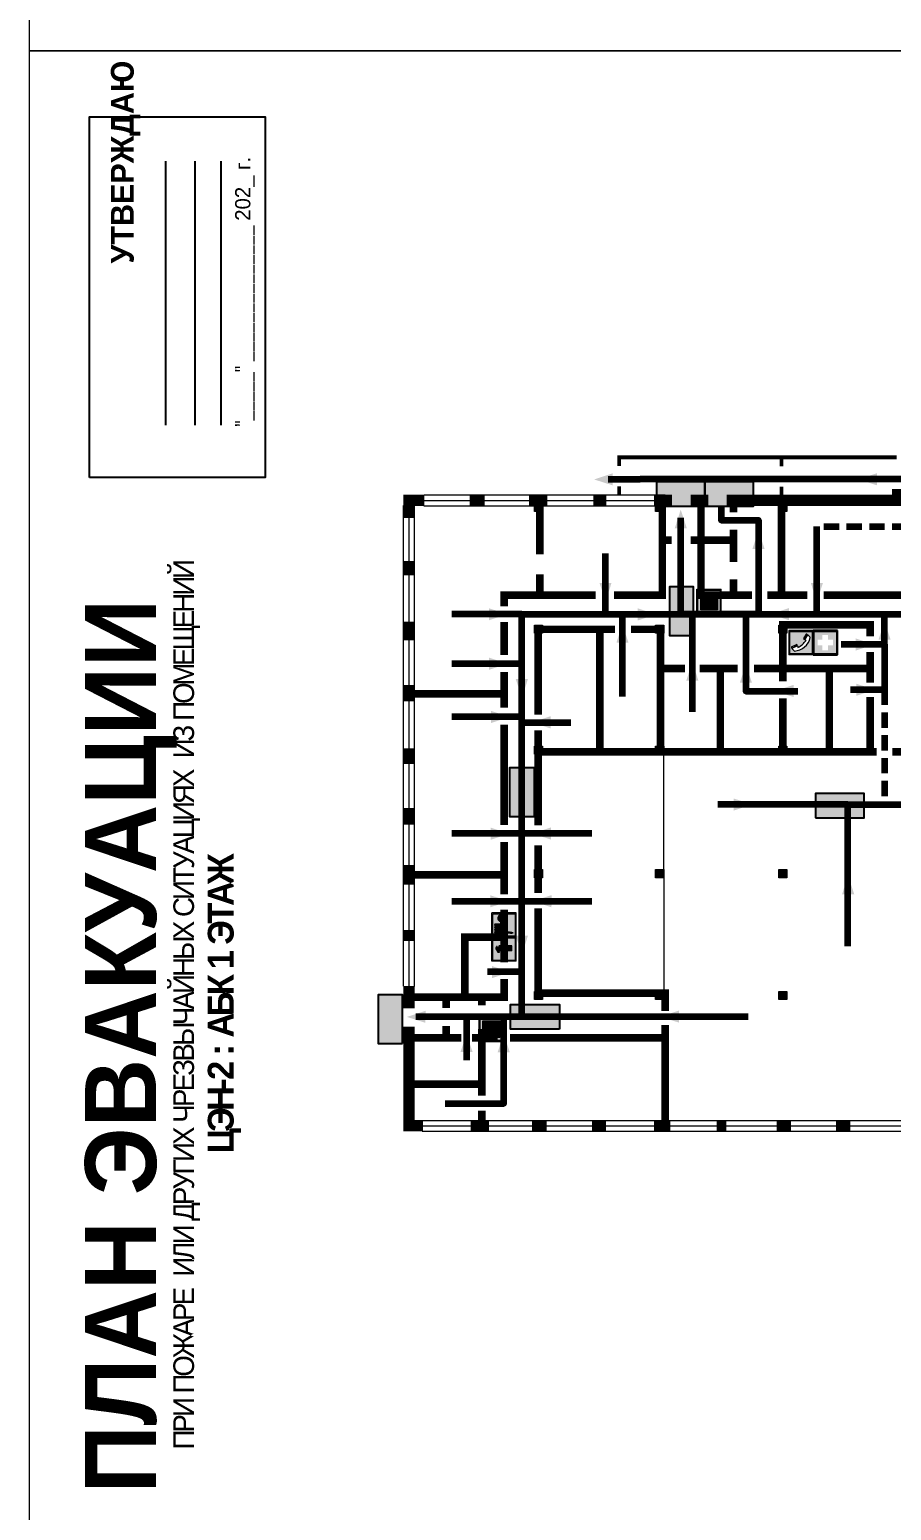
# Model space of a CAD drawing. Header units: millimetres. Extents: x 13810 to 67229, y 12374 to 21950.
# Drawn here: x 21121.1 to 21347.9, y 14953 to 15343 of the extents above; entities that cross this region are included whole.
import ezdxf

# ---------------------------------------------------------------- set-up
doc = ezdxf.new("R2010")
doc.units = ezdxf.units.MM
doc.linetypes.add('{ Wide Dash }', pattern=[12, 4, -2, 4, -2])
doc.layers.add('План_Штампы', color=7, linetype='Continuous')
doc.styles.add('обычный', font='arial.ttf')

# ---------------------------------------------------------------- blocks, each defined once
blk = doc.blocks.new('A$C7B4425F7')
at = {"true_color": 0xffffff}
blk.add_hatch(color=7, dxfattribs=at).paths.add_polyline_path([(0, 0), (-16, 0), (-16, -8), (0, -8)])
h = blk.add_hatch(color=126)
h.paths.add_polyline_path([(-0.2, -0.2), (-15.8, -0.2), (-15.8, -7.8), (-0.2, -7.8)])
h.paths.add_polyline_path([(-11.76, -2.03), (-11.76, -3.66), (-11.17, -3.66, -0.568275), (-11.17, -6.18), (-12.58, -6.18), (-12.58, -2.03)], flags=16)
h.paths.add_polyline_path([(-13.33, -4.12, -0.495768), (-13.59, -6.18), (-15.03, -6.18), (-15.03, -2.03), (-13.59, -2.03, -0.487973)], flags=16)
h.paths.add_polyline_path([(-10.25, -2.03), (-9.48, -2.03), (-9.48, -6.18), (-10.25, -6.18)], flags=16)
h.paths.add_polyline_path([(-13.84, -3.69), (-14.24, -3.69), (-14.24, -3.03), (-13.9, -3.03, -0.692621)], flags=0)
h.paths.add_polyline_path([(-9.15, -2.03), (-8.4, -2.03), (-8.04, -3.07), (-7.68, -2.03), (-6.93, -2.03), (-7.64, -4.1), (-6.93, -6.18), (-7.68, -6.18), (-8.04, -5.14), (-8.4, -6.18), (-9.15, -6.18), (-8.44, -4.1)], flags=16)
h.paths.add_polyline_path([(-11.76, -4.46), (-11.42, -4.46, -0.692621), (-11.36, -5.12), (-11.76, -5.12)], flags=0)
h.paths.add_polyline_path([(-13.9, -5.2), (-14.24, -5.2), (-14.24, -4.55), (-13.84, -4.55, -0.708038)], flags=0)
edge = h.paths.add_edge_path(flags=16)
edge.add_ellipse((-5.51, -4.08), major_axis=(0, 2.05), ratio=0.586184, start_angle=0, end_angle=360)
edge = h.paths.add_edge_path(flags=0)
edge.add_ellipse((-5.51, -4.08), major_axis=(0, 1.14), ratio=0.454828, start_angle=0, end_angle=360)
h.paths.add_polyline_path([(-4.13, -4.96, 0.377264), (-3.48, -4.52, 0.0555), (-3.16, -2.03), (-1.66, -2.03), (-1.66, -4.96), (-0.96, -4.96), (-0.96, -7.01), (-1.75, -7.01), (-1.75, -6.18), (-3.3, -6.18), (-3.3, -7.02), (-4.13, -7.02)], flags=16)
h.paths.add_polyline_path([(-2.73, -2.91), (-2.28, -2.91), (-2.28, -4.96), (-3.05, -4.96, 0.079136)], flags=0)
at = {"color": 126}
blk.add_lwpolyline([(-16, -8), (0, -8), (0, 0), (-16, 0)], close=True, dxfattribs=at)
blk = doc.blocks.new('A$C32E8229D')
at = {"true_color": 0xffffff}
blk.add_hatch(color=7, dxfattribs=at).paths.add_polyline_path([(0, 0), (0, -8), (16, -8), (16, 0)])
h = blk.add_hatch(color=126)
h.paths.add_polyline_path([(0.2, -0.2), (15.8, -0.2), (15.8, -7.8), (0.2, -7.8)])
h.paths.add_polyline_path([(13.49, -2.05), (12.08, -2.05), (11.37, -2.63, 0.162397), (11.29, -2.84), (11.29, -3.63), (10.35, -3.63), (10.35, -4.05), (11.68, -4.05), (11.68, -3.48), (12.26, -4.28), (11.29, -5.1), (11.29, -6.78), (11.85, -6.78), (11.85, -5.44), (12.8, -4.64), (12.8, -5.94), (14.46, -5.94), (14.46, -5.39), (13.45, -5.39), (13.45, -3.97), (12.46, -2.59), (13.15, -2.59), (13.69, -3.34), (14.18, -3)], flags=16)
h.paths.add_polyline_path([(10.74, -1.82, 1), (11.8, -1.82, 1)], flags=16)
h.paths.add_polyline_path([(9.39, -3.59), (5.99, -3.59), (6.56, -3.03), (5.91, -3.03), (5.1, -3.83), (5.91, -4.64), (6.56, -4.64), (5.99, -4.09), (9.39, -4.09)], flags=16)
h.paths.add_polyline_path([(4.29, -1.08), (1.72, -1.08), (1.72, -6.6), (4.29, -6.6)], flags=16)
at = {"color": 126}
blk.add_lwpolyline([(16, -8), (0, -8), (0, 0), (16, 0)], close=True, dxfattribs=at)
blk = doc.blocks.new('A$C54414219')
at = {"true_color": 0xffffff}
h = blk.add_hatch(color=7, dxfattribs=at)
h.paths.add_polyline_path([(2.39, -9.45), (2.39, -18.3), (11.23, -18.3), (11.23, -9.45)], flags=0)
h.paths.add_polyline_path([(10.71, -13.87, -1), (2.92, -13.87, -1)], flags=0)
h.paths.add_polyline_path([(8.3, -13.87, -1), (5.33, -13.87, -1)], flags=0)
h.paths.add_polyline_path([(0.41, -7.47), (0.41, -20.27), (13.21, -20.27), (13.21, -7.47)])
h.paths.add_polyline_path([(0.92, -19.77), (12.71, -19.77), (12.71, -7.98), (0.92, -7.98)], flags=16)
h.paths.add_polyline_path([(11.23, -9.45), (11.23, -18.3), (2.39, -18.3), (2.39, -9.45)], flags=0)
at = {"lineweight": 5}
h = blk.add_hatch(color=242, dxfattribs=at)
h.paths.add_polyline_path([(12.71, -7.98), (0.92, -7.98), (0.92, -19.77), (12.71, -19.77)])
h.paths.add_polyline_path([(11.23, -18.3), (2.39, -18.3), (2.39, -9.45), (11.23, -9.45)], flags=16)
h.paths.add_polyline_path([(10.71, -13.87, -1), (2.92, -13.87, -1)], flags=0)
h.paths.add_polyline_path([(8.3, -13.87, -1), (5.33, -13.87, -1)], flags=0)
at = {"true_color": 0xffffff}
h = blk.add_hatch(color=7, dxfattribs=at)
h.paths.add_polyline_path([(2.39, -9.45), (2.39, -18.3), (11.23, -18.3), (11.23, -9.45)])
h.paths.add_polyline_path([(10.71, -13.87, -1), (2.92, -13.87, -1)], flags=16)
h.paths.add_polyline_path([(8.3, -13.87, -1), (5.33, -13.87, -1)], flags=0)
at = {"lineweight": 5}
h = blk.add_hatch(color=242, dxfattribs=at)
h.paths.add_polyline_path([(2.92, -13.87, 1), (10.71, -13.87, 1)])
h.paths.add_polyline_path([(8.3, -13.87, -1), (5.33, -13.87, -1)], flags=16)
at = {"color": 242, "lineweight": 5}
for p, q in [((0.41, -20.27), (0.41, -7.47)), ((0.41, -7.47), (13.21, -7.47)), ((0.41, -7.47), (13.21, -7.47)), ((13.21, -20.27), (13.21, -7.47)), ((0.41, -20.27), (13.21, -20.27))]:
    blk.add_line(p, q, dxfattribs=at)
for points in [[(0.92, -7.98), (12.71, -7.98), (12.71, -19.77), (0.92, -19.77)], [(2.39, -9.45), (11.23, -9.45), (11.23, -18.3), (2.39, -18.3)]]:
    blk.add_lwpolyline(points, close=True, dxfattribs=at)
for radius in [3.89, 1.49]:
    blk.add_circle((6.81, -13.87), radius, dxfattribs=at)
blk = doc.blocks.new('A$C18900ED3')
h = blk.add_hatch(color=126)
h.paths.add_polyline_path([(-0.18, -0.18), (-7.02, -0.18), (-7.02, -7.02), (-0.18, -7.02)])
h.paths.add_polyline_path([(-5.89, -4.46), (-5.89, -2.77), (-4.46, -2.77), (-4.46, -1.31), (-2.77, -1.31), (-2.77, -2.77), (-1.33, -2.77), (-1.33, -4.46), (-2.77, -4.46), (-2.77, -5.89), (-4.46, -5.89), (-4.46, -4.46)], flags=16)
at = {"color": 126}
for p, q in [((-7.2, 0), (-7.2, -7.2)), ((0, 0), (-7.2, 0)), ((0, -7.2), (0, 0)), ((-7.02, -7.02), (-7.02, -0.18)), ((-7.02, -0.18), (-0.18, -0.18)), ((-0.18, -0.18), (-0.18, -7.02)), ((-7.2, -7.2), (0, -7.2)), ((-0.18, -7.02), (-7.02, -7.02))]:
    blk.add_line(p, q, dxfattribs=at)
blk = doc.blocks.new('A$C3AD82952')
at = {"true_color": 0xf5f5ff}
h = blk.add_hatch(color=7, dxfattribs=at)
h.dxf.hatch_style = 1
h.paths.add_polyline_path([(8.21, 8.73, 0.414214), (7.89, 9.05), (7.22, 9.05), (7.22, 9.92), (7.59, 9.92, 1), (7.57, 10.36), (7.22, 10.36), (7.22, 10.6), (6.43, 10.6), (6.43, 10.36), (6.01, 10.36), (4.74, 9.59), (4.74, 8.69), (4.98, 8.73), (4.98, 9.26), (6.12, 9.91), (6.43, 9.91), (6.43, 9.05), (5.76, 9.05, 0.414214), (5.44, 8.73), (5.44, 2.2), (8.21, 2.2)], flags=0)
h.paths.add_polyline_path([(12.8, 12.8), (0, 12.8), (0, 0), (12.8, 0)])
h.paths.add_polyline_path([(0.51, 12.29), (12.29, 12.29), (12.29, 0.51), (0.51, 0.51)], flags=16)
h.paths.add_polyline_path([(4.74, 9.59), (6.01, 10.36), (6.43, 10.36), (6.43, 10.6), (7.22, 10.6), (7.22, 10.36), (7.59, 10.36, -0.94586), (7.59, 9.92), (7.22, 9.92), (7.22, 9.05), (7.89, 9.05, -0.414214), (8.21, 8.73), (8.21, 2.2), (5.44, 2.2), (5.44, 8.73, -0.414214), (5.76, 9.05), (6.43, 9.05), (6.43, 9.91), (6.12, 9.91), (4.98, 9.26), (4.98, 8.73), (4.74, 8.69)], flags=0)
h = blk.add_hatch(color=242)
h.dxf.hatch_style = 1
h.paths.add_polyline_path([(12.29, 12.29), (0.51, 12.29), (0.51, 0.51), (12.29, 0.51)])
h.paths.add_polyline_path([(4.74, 8.69), (4.74, 9.59), (6.01, 10.36), (6.43, 10.36), (6.43, 10.6), (7.22, 10.6), (7.22, 10.36), (7.59, 10.36, -0.94586), (7.59, 9.92), (7.22, 9.92), (7.22, 9.05), (7.89, 9.05, -0.414214), (8.21, 8.73), (8.21, 2.2), (5.44, 2.2), (5.44, 8.73, -0.414214), (5.76, 9.05), (6.43, 9.05), (6.43, 9.91), (6.12, 9.91), (4.98, 9.26), (4.98, 8.73)], flags=16)
h = blk.add_hatch(color=7, dxfattribs=at)
h.dxf.hatch_style = 1
h.paths.add_polyline_path([(8.21, 8.73, 0.414214), (7.89, 9.05), (7.22, 9.05), (7.22, 9.92), (7.59, 9.92, 1), (7.57, 10.36), (7.22, 10.36), (7.22, 10.6), (6.43, 10.6), (6.43, 10.36), (6.01, 10.36), (4.74, 9.59), (4.74, 8.69), (4.98, 8.73), (4.98, 9.26), (6.12, 9.91), (6.43, 9.91), (6.43, 9.05), (5.76, 9.05, 0.414214), (5.44, 8.73), (5.44, 2.2), (8.21, 2.2)])
at = {"color": 242, "lineweight": 5}
for p, q in [((0, 0), (0, 12.8)), ((0, 12.8), (12.8, 12.8)), ((6.01, 10.36), (4.74, 9.59)), ((4.74, 9.59), (4.74, 8.69)), ((4.74, 8.69), (4.98, 8.73)), ((4.98, 9.26), (6.12, 9.91)), ((4.98, 8.73), (4.98, 9.26)), ((5.44, 2.2), (5.44, 8.73)), ((5.76, 9.05), (6.43, 9.05)), ((6.01, 10.36), (6.43, 10.36)), ((6.12, 9.91), (6.43, 9.91)), ((7.22, 10.6), (6.43, 10.6)), ((6.43, 10.6), (6.43, 10.36)), ((6.43, 9.91), (6.43, 9.05)), ((7.22, 10.36), (7.22, 10.6)), ((7.59, 10.36), (7.22, 10.36)), ((7.22, 9.05), (7.22, 9.92)), ((7.59, 9.92), (7.22, 9.92)), ((7.89, 9.05), (7.22, 9.05)), ((8.21, 2.2), (8.21, 8.73)), ((12.8, 0), (12.8, 12.8)), ((0, 0), (12.8, 0)), ((5.44, 2.2), (8.21, 2.2))]:
    blk.add_line(p, q, dxfattribs=at)
blk.add_lwpolyline([(0.51, 12.29), (12.29, 12.29), (12.29, 0.51), (0.51, 0.51)], close=True, dxfattribs=at)
for centre, radius, start, end in [((5.76, 8.73), 0.32, 90, 180), ((7.58, 10.14), 0.223, 273.18746, 86.81254), ((7.89, 8.73), 0.32, 0, 90)]:
    blk.add_arc(centre, radius, start, end, dxfattribs=at)
blk = doc.blocks.new('A$C37112FD5')
at = {"true_color": 0xf5f5ff}
h = blk.add_hatch(color=7, dxfattribs=at)
h.dxf.hatch_style = 1
h.paths.add_polyline_path([(12.8, -7.4), (0, -7.4), (0, -20.2), (12.8, -20.2)])
h.paths.add_polyline_path([(12.29, -7.91), (12.29, -19.69), (0.51, -19.69), (0.51, -7.91)], flags=16)
h.paths.add_polyline_path([(4.98, -9.04, -0.42597), (5.17, -9.22), (5.17, -12.25), (5.17, -15.29, -0.432244), (4.98, -15.47), (4.83, -15.47, -0.42597), (4.64, -15.29), (4.64, -12.25), (4.64, -9.22, -0.432244), (4.83, -9.04)], flags=0)
h.paths.add_polyline_path([(4.28, -9.22), (4.28, -12.25), (4.28, -15.29, -0.432244), (4.09, -15.47), (3.94, -15.47, -0.42597), (3.75, -15.29), (3.75, -12.25), (3.75, -9.22, -0.432244), (3.94, -9.04), (4.09, -9.04, -0.42597)], flags=0)
h.paths.add_polyline_path([(5.72, -9.04), (5.87, -9.04, -0.42597), (6.06, -9.22), (6.06, -12.25), (6.06, -15.29, -0.432244), (5.87, -15.47), (5.72, -15.47, -0.42597), (5.53, -15.29), (5.53, -12.25), (5.53, -9.22, -0.432244)], flags=0)
h.paths.add_polyline_path([(6.42, -8.9), (6.5, -8.9, -0.42597), (6.69, -9.08), (6.69, -12.03), (8.21, -12.03, -15.824349), (8.21, -12.47), (6.69, -12.47), (6.69, -15.42, -0.432244), (6.5, -15.6), (6.42, -15.6)], flags=0)
h.paths.add_polyline_path([(3.39, -9.22), (3.39, -12.25), (3.39, -15.29, -0.432244), (3.2, -15.47), (3.05, -15.47, -0.42597), (2.85, -15.29), (2.85, -12.25), (2.85, -9.22, -0.432244), (3.05, -9.04), (3.2, -9.04, -0.42597)], flags=0)
h.paths.add_polyline_path([(2.5, -9.22), (2.5, -16.71), (1.96, -16.71), (1.96, -9.22, -0.432244), (2.15, -9.04), (2.31, -9.04, -0.42597)], flags=0)
h.paths.add_polyline_path([(1.61, -8.9), (1.61, -15.6), (1.57, -15.6, -0.42597), (1.37, -15.42), (1.37, -12.03), (1.37, -9.09, -0.432244), (1.57, -8.9)], flags=0)
h.paths.add_polyline_path([(9.76, -10.81), (9.76, -12.03), (8.49, -12.03, -0.336371)], flags=0)
h.paths.add_polyline_path([(8.49, -12.47), (9.76, -12.47), (9.76, -13.7, -0.336371)], flags=0)
h.paths.add_polyline_path([(10.11, -10.81, -0.336371), (11.38, -12.03), (10.11, -12.03)], flags=0)
h.paths.add_polyline_path([(10.11, -12.47), (11.38, -12.47, -0.336371), (10.11, -13.7)], flags=0)
h.paths.add_polyline_path([(2.5, -16.84), (2.5, -17.05), (1.97, -17.05), (1.97, -16.84)], flags=0)
h.paths.add_polyline_path([(2.5, -17.24, -0.033778), (2.24, -18.6, -0.033778), (1.97, -17.24)], flags=0)
h = blk.add_hatch(color=242)
h.dxf.hatch_style = 1
h.paths.add_polyline_path([(12.29, -7.91), (0.51, -7.91), (0.51, -19.69), (12.29, -19.69)])
h.paths.add_polyline_path([(6.42, -15.6), (6.42, -8.9), (6.5, -8.9, -0.42597), (6.69, -9.08), (6.69, -12.03), (8.21, -12.03, -15.824349), (8.21, -12.47), (6.69, -12.47), (6.69, -15.42, -0.432244), (6.5, -15.6)], flags=16)
h.paths.add_polyline_path([(5.87, -15.47), (5.72, -15.47, -0.42597), (5.53, -15.29), (5.53, -12.25), (5.53, -9.22, -0.432244), (5.72, -9.04), (5.87, -9.04, -0.42597), (6.06, -9.22), (6.06, -12.25), (6.06, -15.29, -0.432244)], flags=16)
h.paths.add_polyline_path([(4.98, -15.47), (4.83, -15.47, -0.42597), (4.64, -15.29), (4.64, -12.25), (4.64, -9.22, -0.432244), (4.83, -9.04), (4.98, -9.04, -0.42597), (5.17, -9.22), (5.17, -12.25), (5.17, -15.29, -0.432244)], flags=16)
h.paths.add_polyline_path([(4.09, -15.47), (3.94, -15.47, -0.42597), (3.75, -15.29), (3.75, -12.25), (3.75, -9.22, -0.432244), (3.94, -9.04), (4.09, -9.04, -0.42597), (4.28, -9.22), (4.28, -12.25), (4.28, -15.29, -0.432244)], flags=16)
h.paths.add_polyline_path([(3.2, -15.47), (3.05, -15.47, -0.42597), (2.85, -15.29), (2.85, -12.25), (2.85, -9.22, -0.432244), (3.05, -9.04), (3.2, -9.04, -0.42597), (3.39, -9.22), (3.39, -12.25), (3.39, -15.29, -0.432244)], flags=16)
h.paths.add_polyline_path([(2.5, -17.05), (1.97, -17.05), (1.97, -16.84), (2.5, -16.84)], flags=16)
h.paths.add_polyline_path([(2.5, -17.24, -0.033778), (2.24, -18.6, -0.033778), (1.97, -17.24)], flags=16)
h.paths.add_polyline_path([(2.5, -16.71), (1.96, -16.71), (1.96, -9.22, -0.432244), (2.15, -9.04), (2.31, -9.04, -0.42597), (2.5, -9.22)], flags=16)
h.paths.add_polyline_path([(1.61, -15.6), (1.57, -15.6, -0.42597), (1.37, -15.42), (1.37, -12.03), (1.37, -9.09, -0.432244), (1.57, -8.9), (1.61, -8.9)], flags=16)
h.paths.add_polyline_path([(8.49, -12.47), (9.76, -12.47), (9.76, -13.7, -0.336371)], flags=0)
h.paths.add_polyline_path([(10.11, -13.7), (10.11, -12.47), (11.38, -12.47, -0.336371)], flags=0)
h.paths.add_polyline_path([(8.49, -12.03, -0.336371), (9.76, -10.81), (9.76, -12.03)], flags=0)
h.paths.add_polyline_path([(10.11, -12.03), (10.11, -10.81, -0.336371), (11.38, -12.03)], flags=0)
h = blk.add_hatch(color=7, dxfattribs=at)
h.dxf.hatch_style = 1
h.paths.add_polyline_path([(1.61, -8.9), (1.57, -8.9, 0.432244), (1.37, -9.09), (1.37, -12.03), (1.37, -15.42, 0.42597), (1.57, -15.6), (1.61, -15.6)])
h.paths.add_polyline_path([(2.5, -9.22, 0.42597), (2.31, -9.04), (2.15, -9.04, 0.432244), (1.96, -9.22), (1.96, -16.71), (2.5, -16.71)])
h.paths.add_polyline_path([(2.5, -16.84), (1.97, -16.84), (1.97, -17.05), (2.5, -17.05)])
h.paths.add_polyline_path([(2.5, -17.24), (1.97, -17.24, 0.033778), (2.24, -18.6, 0.033778)])
h.paths.add_polyline_path([(3.39, -12.25), (3.39, -9.22, 0.42597), (3.2, -9.04), (3.05, -9.04, 0.432244), (2.85, -9.22), (2.85, -12.25), (2.85, -15.29, 0.42597), (3.05, -15.47), (3.2, -15.47, 0.432244), (3.39, -15.29)])
h.paths.add_polyline_path([(4.28, -12.25), (4.28, -9.22, 0.42597), (4.09, -9.04), (3.94, -9.04, 0.432244), (3.75, -9.22), (3.75, -12.25), (3.75, -15.29, 0.42597), (3.94, -15.47), (4.09, -15.47, 0.432244), (4.28, -15.29)])
h.paths.add_polyline_path([(5.17, -12.25), (5.17, -9.22, 0.42597), (4.98, -9.04), (4.83, -9.04, 0.432244), (4.64, -9.22), (4.64, -12.25), (4.64, -15.29, 0.42597), (4.83, -15.47), (4.98, -15.47, 0.432244), (5.17, -15.29)])
h.paths.add_polyline_path([(6.06, -12.25), (6.06, -9.22, 0.42597), (5.87, -9.04), (5.72, -9.04, 0.432244), (5.53, -9.22), (5.53, -12.25), (5.53, -15.29, 0.42597), (5.72, -15.47), (5.87, -15.47, 0.432244), (6.06, -15.29)])
h.paths.add_polyline_path([(6.69, -12.47), (8.21, -12.47, 15.824349), (8.21, -12.03), (6.69, -12.03), (6.69, -9.08, 0.42597), (6.5, -8.9), (6.42, -8.9), (6.42, -15.6), (6.5, -15.6, 0.432244), (6.69, -15.42)])
h.paths.add_polyline_path([(8.49, -12.47), (9.76, -12.47), (9.76, -13.7, -0.336371)], flags=16)
h.paths.add_polyline_path([(8.49, -12.03, -0.336371), (9.76, -10.81), (9.76, -12.03)], flags=16)
h.paths.add_polyline_path([(10.11, -12.47), (11.38, -12.47, -0.336371), (10.11, -13.7)], flags=16)
h.paths.add_polyline_path([(10.11, -12.03), (10.11, -10.81, -0.336371), (11.38, -12.03)], flags=16)
h = blk.add_hatch(color=242)
h.dxf.hatch_style = 1
h.paths.add_polyline_path([(9.76, -10.81, 0.336371), (8.49, -12.03), (9.76, -12.03)])
h.paths.add_polyline_path([(10.11, -10.81), (10.11, -12.03), (11.38, -12.03, 0.336371)])
h.paths.add_polyline_path([(11.38, -12.47), (10.11, -12.47), (10.11, -13.7, 0.336371)])
h.paths.add_polyline_path([(9.76, -12.47), (8.49, -12.47, 0.336371), (9.76, -13.7)])
at = {"color": 242, "lineweight": 5}
for p, q in [((0, -20.2), (0, -7.4)), ((0, -7.4), (12.8, -7.4)), ((12.8, -20.2), (12.8, -7.4)), ((1.37, -12.03), (1.37, -9.08)), ((1.37, -12.03), (1.37, -15.42)), ((1.57, -8.9), (1.61, -8.9)), ((1.61, -8.9), (1.61, -15.6)), ((1.96, -16.71), (1.96, -9.22)), ((2.15, -9.04), (2.31, -9.04)), ((2.5, -16.71), (2.5, -9.22)), ((2.85, -12.25), (2.85, -9.22)), ((2.85, -12.25), (2.85, -15.29)), ((3.05, -9.04), (3.2, -9.04)), ((3.05, -15.47), (3.2, -15.47)), ((3.39, -12.25), (3.39, -9.22)), ((3.39, -12.25), (3.39, -15.29)), ((3.75, -12.25), (3.75, -9.22)), ((3.75, -12.25), (3.75, -15.29)), ((3.94, -9.04), (4.09, -9.04)), ((3.94, -15.47), (4.09, -15.47)), ((4.28, -12.25), (4.28, -9.22)), ((4.28, -12.25), (4.28, -15.29)), ((4.64, -12.25), (4.64, -9.22)), ((4.64, -12.25), (4.64, -15.29)), ((4.83, -9.04), (4.98, -9.04)), ((4.83, -15.47), (4.98, -15.47)), ((5.17, -12.25), (5.17, -9.22)), ((5.17, -12.25), (5.17, -15.29)), ((5.53, -12.25), (5.53, -9.22)), ((5.53, -12.25), (5.53, -15.29)), ((5.72, -9.04), (5.87, -9.04)), ((5.72, -15.47), (5.87, -15.47)), ((6.06, -12.25), (6.06, -9.22)), ((6.06, -12.25), (6.06, -15.29)), ((6.42, -8.9), (6.42, -15.6)), ((6.5, -8.9), (6.42, -8.9)), ((6.69, -12.03), (6.69, -9.08)), ((8.21, -12.03), (6.69, -12.03)), ((8.21, -12.47), (6.69, -12.47)), ((6.69, -12.47), (6.69, -15.42)), ((9.76, -12.03), (8.49, -12.03)), ((9.76, -12.47), (8.49, -12.47)), ((9.76, -10.81), (9.76, -12.03)), ((9.76, -12.47), (9.76, -13.7)), ((10.11, -10.81), (10.11, -12.03)), ((11.38, -12.03), (10.11, -12.03)), ((11.38, -12.47), (10.11, -12.47)), ((10.11, -12.47), (10.11, -13.7)), ((0, -20.2), (12.8, -20.2)), ((1.57, -15.6), (1.61, -15.6)), ((1.96, -16.71), (2.5, -16.71)), ((1.97, -16.84), (2.5, -16.84)), ((1.97, -17.05), (1.97, -16.84)), ((2.5, -17.05), (1.97, -17.05)), ((1.97, -17.24), (2.5, -17.24)), ((2.5, -16.84), (2.5, -17.05)), ((6.42, -15.6), (6.5, -15.6))]:
    blk.add_line(p, q, dxfattribs=at)
blk.add_lwpolyline([(0.51, -7.91), (12.29, -7.91), (12.29, -19.69), (0.51, -19.69)], close=True, dxfattribs=at)
for centre, radius, start, end in [((1.56, -9.09), 0.182, 87.10267, 180.60715), ((1.56, -15.42), 0.182, 179.39285, 272.89733), ((2.15, -9.22), 0.182, 87.10267, 180.60715), ((2.32, -9.22), 0.182, 359.39285, 92.89733), ((3.04, -9.22), 0.182, 87.10267, 180.60715), ((3.04, -15.29), 0.182, 179.39285, 272.89733), ((3.21, -9.22), 0.182, 359.39285, 92.89733), ((3.21, -15.29), 0.182, 267.10267, 0.60715), ((3.93, -9.22), 0.182, 87.10267, 180.60715), ((3.93, -15.29), 0.182, 179.39285, 272.89733), ((4.1, -9.22), 0.182, 359.39285, 92.89733), ((4.1, -15.29), 0.182, 267.10267, 0.60715), ((4.82, -9.22), 0.182, 87.10267, 180.60715), ((4.82, -15.29), 0.182, 179.39285, 272.89733), ((4.99, -9.22), 0.182, 359.39285, 92.89733), ((4.99, -15.29), 0.182, 267.10267, 0.60715), ((5.71, -9.22), 0.182, 87.10267, 180.60715), ((5.71, -15.29), 0.182, 179.39285, 272.89733), ((5.88, -9.22), 0.182, 359.39285, 92.89733), ((5.88, -15.29), 0.182, 267.10267, 0.60715), ((6.51, -9.09), 0.182, 359.39285, 92.89733), ((6.51, -15.42), 0.182, 267.10267, 0.60715), ((9.93, -12.25), 1.74, 187.23185, 172.76815), ((9.93, -12.25), 1.46, 96.99266, 171.35851), ((9.93, -12.25), 1.46, 188.64149, 263.00734), ((9.93, -12.25), 1.46, 8.64149, 83.00734), ((9.93, -12.25), 1.46, 276.99266, 351.35851), ((12.17, -15.98), 10.27, 187.04098, 194.7793), ((-7.7, -15.98), 10.27, 345.2207, 352.95902)]:
    blk.add_arc(centre, radius, start, end, dxfattribs=at)
blk = doc.blocks.new('A$C456E1F9C')
at = {"lineweight": 5}
h = blk.add_hatch(color=242, dxfattribs=at)
h.paths.add_polyline_path([(0.51, -1.47), (0.51, -13.26), (12.29, -13.26), (12.29, -1.47)])
h.paths.add_polyline_path([(5.42, -4.95, -0.254479), (4.78, -5.4), (3.52, -2.53, -0.209735), (4.23, -2.4)], flags=16)
h.paths.add_polyline_path([(8.53, -8.6), (10.87, -10.17), (10.54, -10.76), (8.03, -9.13, -0.192251)], flags=16)
h.paths.add_polyline_path([(4.61, -5.49, 0.005518), (3.87, -5.72, 0.128647), (7.49, -10.01, 0.00809), (7.83, -9.33), (10.47, -10.97, -0.16736), (8.99, -12.25, -0.327862), (1.95, -3.95, -0.166952), (3.36, -2.62)], flags=16)
at = {"color": 242, "lineweight": 5}
for p, q in [((0, -13.77), (0, -0.97)), ((12.8, -0.97), (0, -0.97)), ((4.61, -5.49), (3.36, -2.62)), ((3.52, -2.53), (4.78, -5.4)), ((4.23, -2.4), (5.42, -4.95)), ((12.8, -13.77), (12.8, -0.97)), ((0, -13.77), (12.8, -13.77)), ((7.83, -9.33), (10.47, -10.97)), ((8.03, -9.13), (10.54, -10.76)), ((10.81, -10.12), (8.53, -8.6)), ((10.54, -10.76), (10.8, -10.3)), ((10.8, -10.3), (10.81, -10.12))]:
    blk.add_line(p, q, dxfattribs=at)
blk.add_lwpolyline([(0.51, -1.47), (12.29, -1.47), (12.29, -13.26), (0.51, -13.26)], close=True, dxfattribs=at)
for centre, radius, start, end in [((4.59, -5.34), 2.99, 114.28453, 152.19739), ((11.12, -3.31), 9.19, 183.99153, 256.60086), ((4.02, -3.27), 0.891, 76.32839, 123.70924), ((14.98, -39.1), 35.17, 107.14873, 108.41345), ((13.86, -0.94), 11.08, 205.55365, 234.87622), ((4.68, -4.59), 0.824, 276.9621, 334.07228), ((-13.31, 0.8), 23.44, 332.54871, 334.40268), ((8.94, -9.5), 0.989, 114.40924, 157.93883), ((7.87, -9.46), 3, 291.92908, 329.9329)]:
    blk.add_arc(centre, radius, start, end, dxfattribs=at)

msp = doc.modelspace()

# ---------------------------------------------------------------- hatches: boundary and pattern name
at = {"lineweight": 0}
h = msp.add_hatch(color=256, dxfattribs=at)
h.dxf.hatch_style = 1
h.paths.add_polyline_path([(21256.14, 15218.21), (21253.98, 15218.21), (21253.98, 15216.05), (21256.14, 15216.05)])
h = msp.add_hatch(color=256, dxfattribs=at)
h.dxf.hatch_style = 1
h.paths.add_polyline_path([(21288.04, 15218.21), (21285.88, 15218.21), (21285.88, 15216.05), (21288.04, 15216.05)])
h = msp.add_hatch(color=256, dxfattribs=at)
h.dxf.hatch_style = 1
h.paths.add_polyline_path([(21320.45, 15218.21), (21318.29, 15218.21), (21318.29, 15216.05), (21320.45, 15216.05)])
h = msp.add_hatch(color=256, dxfattribs=at)
h.dxf.hatch_style = 1
h.paths.add_polyline_path([(21256.14, 15186.15), (21253.98, 15186.15), (21253.98, 15184), (21256.14, 15184)])
h = msp.add_hatch(color=256, dxfattribs=at)
h.dxf.hatch_style = 1
h.paths.add_polyline_path([(21288.04, 15186.15), (21285.88, 15186.15), (21285.88, 15184), (21288.04, 15184)])
h = msp.add_hatch(color=256, dxfattribs=at)
h.dxf.hatch_style = 1
h.paths.add_polyline_path([(21320.45, 15186.15), (21318.29, 15186.15), (21318.29, 15184), (21320.45, 15184)])
h = msp.add_hatch(color=256, dxfattribs=at)
h.dxf.hatch_style = 1
h.paths.add_polyline_path([(21256.14, 15154.3), (21253.98, 15154.3), (21253.98, 15152.15), (21256.14, 15152.15)])
h = msp.add_hatch(color=256, dxfattribs=at)
h.dxf.hatch_style = 1
h.paths.add_polyline_path([(21288.04, 15154.3), (21285.88, 15154.3), (21285.88, 15152.15), (21288.04, 15152.15)])
h = msp.add_hatch(color=256, dxfattribs=at)
h.dxf.hatch_style = 1
h.paths.add_polyline_path([(21320.45, 15154.3), (21318.29, 15154.3), (21318.29, 15152.15), (21320.45, 15152.15)])
h = msp.add_hatch(color=256, dxfattribs=at)
h.dxf.hatch_style = 1
h.paths.add_polyline_path([(21256.14, 15121.8), (21253.98, 15121.8), (21253.98, 15119.64), (21256.14, 15119.64)])
h = msp.add_hatch(color=256, dxfattribs=at)
h.dxf.hatch_style = 1
h.paths.add_polyline_path([(21288.04, 15121.8), (21285.88, 15121.8), (21285.88, 15119.64), (21288.04, 15119.64)])
h = msp.add_hatch(color=256, dxfattribs=at)
h.dxf.hatch_style = 1
h.paths.add_polyline_path([(21320.45, 15121.8), (21318.29, 15121.8), (21318.29, 15119.64), (21320.45, 15119.64)])
h = msp.add_hatch(color=256, dxfattribs=at)
h.dxf.hatch_style = 1
h.paths.add_polyline_path([(21256.14, 15089.71), (21253.98, 15089.71), (21253.98, 15087.55), (21256.14, 15087.55)])
h = msp.add_hatch(color=256, dxfattribs=at)
h.dxf.hatch_style = 1
h.paths.add_polyline_path([(21288.04, 15089.71), (21285.88, 15089.71), (21285.88, 15087.55), (21288.04, 15087.55)])
h = msp.add_hatch(color=256, dxfattribs=at)
h.dxf.hatch_style = 1
h.paths.add_polyline_path([(21320.45, 15089.71), (21318.29, 15089.71), (21318.29, 15087.55), (21320.45, 15087.55)])

# ---------------------------------------------------------------- linework, layer by layer
at = {"color": 126, "lineweight": 0, "true_color": 0x008754}
for points in [[(21121.1, 15732.36), (21721.1, 15732.36), (21721.1, 15337.36), (21121.1, 15337.36)], [(21121.1, 15337.36), (21721.1, 15337.36), (21721.1, 14942.36), (21121.1, 14942.36)]]:
    msp.add_lwpolyline(points, close=True, dxfattribs=at)
msp.add_lwpolyline([(21136.9, 15225.03), (21136.9, 15320.03), (21183.11, 15320.03), (21183.11, 15225.03)], close=True)
for points in [[(21156.95, 15238.78), (21156.95, 15308.31)], [(21164.71, 15238.78), (21164.71, 15308.31)], [(21171.5, 15238.78), (21171.5, 15308.31)]]:
    msp.add_lwpolyline(points)
at = {"color": 126, "lineweight": 100, "true_color": 0x008754}
for points in [[(21303.14, 15217.52), (21303.14, 15213.76), (21312.98, 15213.76), (21312.98, 15189.03), (21292.5, 15189.03), (21371.69, 15189.03), (21371.69, 15286.78), (21359.16, 15286.78), (21412.49, 15286.78), (21418.97, 15284.73), (21472.96, 15284.73), (21472.96, 15292.78), (21455.04, 15292.78)], [(21273.38, 15224.54), (21281.86, 15224.54)], [(21359.54, 15212.62), (21359.54, 15224.54), (21281.86, 15224.54)], [(21222.77, 15083.06), (21250.69, 15083.06), (21250.69, 15189.03), (21292.5, 15189.03), (21292.5, 15214.38)], [(21328.34, 15189.03), (21328.34, 15212.15)], [(21272.71, 15189.03), (21272.71, 15204.97)], [(21250.69, 15189.03), (21232.25, 15189.03)], [(21277.1, 15189.03), (21277.1, 15167.37)], [(21295.54, 15189.03), (21295.54, 15163.35)], [(21309.64, 15189.03), (21309.64, 15168.76), (21323.33, 15168.76)], [(21346.16, 15181.09), (21346.16, 15189.03)], [(21334.7, 15181.09), (21346.16, 15181.09), (21346.16, 15169.14), (21337.17, 15169.14)], [(21250.69, 15175.98), (21232.25, 15175.98)], [(21250.69, 15161.97), (21232.25, 15161.97)], [(21250.69, 15160.49), (21263.61, 15160.49)], [(21336.52, 15138.88), (21302.27, 15138.88)], [(21336.52, 15101.6), (21336.52, 15138.88), (21398.48, 15138.88), (21398.48, 15138.88)], [(21250.69, 15131.25), (21232.25, 15131.25)], [(21269.13, 15131.25), (21250.69, 15131.25)], [(21250.69, 15113.4), (21232.25, 15113.4)], [(21269.13, 15113.4), (21250.69, 15113.4)], [(21250.69, 15094.86), (21241.62, 15094.86)], [(21230.47, 15060.17), (21245.96, 15060.17), (21245.96, 15083.06)], [(21236.13, 15083.06), (21236.13, 15071.61)], [(21250.69, 15083.06), (21310.24, 15083.06)]]:
    msp.add_lwpolyline(points, dxfattribs=at)
at = {"lineweight": 0}
for points, const_width in [([(21276.29, 15228.02), (21276.29, 15230.33), (21349.3, 15230.33), (21319.03, 15230.33), (21319.03, 15227.95)], 1), ([(21276.29, 15220.49), (21276.29, 15222.66)], 1), ([(21304.56, 15219), (21349.64, 15219), (21349.64, 15222)], 3), ([(21319.03, 15222.64), (21319.03, 15218.66)], 1), ([(21221, 15214.39), (21221, 15219), (21225, 15219)], 3), ([(21236.97, 15219), (21240.88, 15219)], 3), ([(21252.6, 15219), (21257.37, 15219)], 3), ([(21255.38, 15218.84), (21255.38, 15204.83)], 2), ([(21269.46, 15219), (21272.88, 15219)], 3), ([(21274.91, 15194), (21287.65, 15194), (21287.65, 15218.13)], 2), ([(21285.42, 15219), (21290.21, 15219)], 3), ([(21295.14, 15219), (21299.73, 15219)], 3), ([(21297.83, 15218.75), (21297.83, 15194), (21311.27, 15194)], 2), ([(21306.42, 15215.82), (21306.42, 15219.04)], 2), ([(21319.03, 15194), (21319.03, 15218.41)], 2), ([(21295.14, 15208.54), (21306.42, 15208.54), (21306.42, 15211.27)], 2), ([(21287.65, 15208.54), (21290.1, 15208.54)], 2), ([(21306.42, 15208.54), (21306.42, 15202.74)], 2), ([(21221, 15199.26), (21221, 15203.04)], 3), ([(21255.38, 15194), (21255.38, 15199.53)], 2), ([(21306.42, 15194), (21306.42, 15198.19)], 2), ([(21246.01, 15191.08), (21246.01, 15194), (21270.14, 15194)], 2), ([(21315.3, 15194), (21325.84, 15194)], 2), ([(21330.12, 15194), (21356.37, 15194)], 2), ([(21221, 15182.12), (21221, 15187.08)], 3), ([(21246.01, 15178.32), (21246.01, 15186.96)], 2), ([(21275.17, 15185.04), (21254.98, 15185.04), (21254.98, 15162.61)], 2), ([(21271.21, 15185.04), (21271.21, 15152.78)], 2), ([(21279.4, 15185.04), (21287.19, 15185.04), (21287.19, 15152.78)], 2), ([(21342.4, 15183.18), (21342.4, 15186.21), (21319.4, 15186.21), (21319.4, 15171.37)], 2), ([(21311.75, 15174.74), (21342.4, 15174.74), (21342.4, 15179.06)], 2), ([(21287.19, 15174.74), (21293.6, 15174.74)], 2), ([(21297.47, 15174.74), (21307.51, 15174.74)], 2), ([(21302.92, 15174.74), (21302.92, 15152.78)], 2), ([(21331.62, 15174.74), (21331.62, 15152.78)], 2), ([(21342.4, 15174.74), (21342.4, 15170.96)], 2), ([(21221, 15166.06), (21221, 15170.42)], 3), ([(21246.01, 15164.42), (21246.01, 15173.82)], 2), ([(21221, 15168.04), (21246.01, 15168.04)], 2), ([(21319.4, 15152.78), (21319.4, 15166.86)], 2), ([(21342.4, 15152.78), (21342.4, 15167.18)], 2), ([(21246.01, 15133.55), (21246.01, 15159.9)], 2), ([(21254.98, 15158.4), (21254.98, 15152.78), (21344.08, 15152.78)], 2), ([(21254.98, 15158.4), (21254.98, 15133.43)], 2), ([(21221, 15149.55), (21221, 15153.67)], 3), ([(21348.19, 15152.78), (21383.6, 15152.78), (21383.6, 15142.96)], 2), ([(21221, 15133.63), (21221, 15137.99)], 3), ([(21246.01, 15115.29), (21246.01, 15129)], 2), ([(21254.98, 15128.19), (21254.98, 15115.61)], 2), ([(21221, 15117.84), (21221, 15123.01)], 3), ([(21221, 15120.37), (21246.01, 15120.37)], 2), ([(21246.01, 15097.36), (21246.01, 15111.18)], 2), ([(21254.98, 15111.55), (21254.98, 15087.55)], 2), ([(21221, 15102.99), (21221, 15105.85)], 3), ([(21235.67, 15088.19), (21235.67, 15103.96), (21246.01, 15103.96)], 2), ([(21221.42, 15088.19), (21246.01, 15088.19), (21246.01, 15092.96)], 2), ([(21221, 15085.21), (21221, 15091.13)], 3), ([(21253.98, 15089.21), (21288.39, 15089.21), (21288.39, 15084.55)], 2), ([(21230.73, 15088.19), (21230.73, 15085.29)], 2), ([(21240.17, 15088.19), (21240.17, 15086.06)], 2), ([(21224.68, 15054.32), (21221, 15054.32), (21221, 15080.42)], 3), ([(21234.71, 15077.47), (21221.06, 15077.47)], 2), ([(21240.17, 15079.83), (21240.17, 15065.28), (21221.63, 15065.28)], 2), ([(21230.73, 15077.47), (21230.73, 15080.6)], 2), ([(21244.33, 15077.47), (21237.57, 15077.47)], 2), ([(21288.39, 15077.47), (21247.58, 15077.47)], 2), ([(21288.39, 15080.89), (21288.39, 15054.44)], 2), ([(21240.17, 15065.28), (21240.17, 15062.21)], 2), ([(21240.17, 15058.25), (21240.17, 15054.09)], 2), ([(21242.07, 15054.32), (21237.23, 15054.32)], 3), ([(21257.24, 15054.32), (21253.31, 15054.32)], 3), ([(21272.8, 15054.32), (21269.13, 15054.32)], 3), ([(21289.8, 15054.32), (21285.48, 15054.32)], 3), ([(21304.54, 15054.32), (21301.96, 15054.32)], 3), ([(21321.52, 15054.32), (21317.75, 15054.32)], 3), ([(21337.11, 15054.32), (21333.41, 15054.32)], 3)]:
    msp.add_lwpolyline(points, dxfattribs=dict(at, const_width=const_width))
for points in [[(21224.94, 15220.46), (21288.36, 15220.46)], [(21225, 15219), (21288.43, 15219)], [(21219.52, 15091.04), (21219.52, 15217.66)], [(21221, 15091.13), (21221, 15217.75)], [(21222.45, 15091.01), (21222.45, 15217.63)], [(21224.86, 15217.54), (21288.29, 15217.54)], [(21288.04, 15121.8), (21288.04, 15152.52)], [(21288.04, 15119.64), (21288.04, 15089.11)], [(21224.49, 15055.7), (21384.69, 15055.7)], [(21224.42, 15052.9), (21384.62, 15052.9)], [(21224.68, 15054.32), (21384.87, 15054.32)]]:
    msp.add_lwpolyline(points, dxfattribs=at)
for points in [[(21253.98, 15218.21), (21256.14, 15218.21), (21256.14, 15216.05), (21253.98, 15216.05)], [(21285.88, 15218.21), (21288.04, 15218.21), (21288.04, 15216.05), (21285.88, 15216.05)], [(21318.29, 15218.21), (21320.45, 15218.21), (21320.45, 15216.05), (21318.29, 15216.05)], [(21253.98, 15186.15), (21256.14, 15186.15), (21256.14, 15184), (21253.98, 15184)], [(21285.88, 15186.15), (21288.04, 15186.15), (21288.04, 15184), (21285.88, 15184)], [(21318.29, 15186.15), (21320.45, 15186.15), (21320.45, 15184), (21318.29, 15184)], [(21253.98, 15154.3), (21256.14, 15154.3), (21256.14, 15152.15), (21253.98, 15152.15)], [(21285.88, 15154.3), (21288.04, 15154.3), (21288.04, 15152.15), (21285.88, 15152.15)], [(21318.29, 15154.3), (21320.45, 15154.3), (21320.45, 15152.15), (21318.29, 15152.15)], [(21253.98, 15121.8), (21256.14, 15121.8), (21256.14, 15119.64), (21253.98, 15119.64)], [(21285.88, 15121.8), (21288.04, 15121.8), (21288.04, 15119.64), (21285.88, 15119.64)], [(21318.29, 15121.8), (21320.45, 15121.8), (21320.45, 15119.64), (21318.29, 15119.64)], [(21253.98, 15089.71), (21256.14, 15089.71), (21256.14, 15087.55), (21253.98, 15087.55)], [(21285.88, 15089.71), (21288.04, 15089.71), (21288.04, 15087.55), (21285.88, 15087.55)], [(21318.29, 15089.71), (21320.45, 15089.71), (21320.45, 15087.55), (21318.29, 15087.55)]]:
    msp.add_lwpolyline(points, close=True, dxfattribs=at)
at = {"color": 126, "linetype": '{ Wide Dash }', "lineweight": 100, "true_color": 0x008754}
for points in [[(21330.17, 15212.15), (21357.72, 15212.15)], [(21346.16, 15169.14), (21346.16, 15138.88)]]:
    msp.add_lwpolyline(points, dxfattribs=at)
at = {"layer": 'План_Штампы', "color": 126, "true_color": 0x008754}
for points in [[(21274.59, 15226.13), (21274.59, 15222.94), (21269.69, 15224.51)], [(21344.17, 15226.15), (21344.16, 15222.96), (21339.26, 15224.54)], [(21294.11, 15211.64), (21290.92, 15211.64), (21292.5, 15216.54)], [(21314.57, 15206.19), (21311.38, 15206.2), (21312.96, 15211.1)], [(21271.1, 15197.27), (21274.29, 15197.27), (21272.72, 15192.37)], [(21326.74, 15197.23), (21329.93, 15197.23), (21328.35, 15192.33)], [(21241.99, 15187.4), (21241.99, 15190.59), (21246.89, 15189.02)], [(21281.18, 15187.37), (21281.19, 15190.56), (21286.08, 15188.99)], [(21320.98, 15190.64), (21320.97, 15187.45), (21316.07, 15189.02)], [(21278.76, 15181.49), (21275.57, 15181.5), (21277.15, 15186.4)], [(21347.76, 15182.29), (21344.57, 15182.3), (21346.15, 15187.19)], [(21338.58, 15179.44), (21338.58, 15182.63), (21343.48, 15181.06)], [(21242.04, 15174.38), (21242.05, 15177.57), (21246.95, 15176)], [(21297.16, 15171.52), (21293.97, 15171.53), (21295.54, 15176.43)], [(21311.26, 15170.97), (21308.07, 15170.98), (21309.64, 15175.87)], [(21249.08, 15171.95), (21252.28, 15171.95), (21250.7, 15167.05)], [(21322.2, 15170.4), (21322.2, 15167.21), (21317.3, 15168.78)], [(21338.7, 15167.53), (21338.7, 15170.72), (21343.6, 15169.14)], [(21242.56, 15160.37), (21242.57, 15163.56), (21247.46, 15161.99)], [(21258.23, 15162.15), (21258.22, 15158.95), (21253.33, 15160.53)], [(21306.44, 15137.3), (21306.45, 15140.49), (21311.34, 15138.92)], [(21242.47, 15129.62), (21242.47, 15132.81), (21247.37, 15131.24)], [(21258.33, 15132.87), (21258.32, 15129.68), (21253.43, 15131.26)], [(21338.17, 15115.27), (21334.97, 15115.28), (21336.55, 15120.18)], [(21242.35, 15111.83), (21242.35, 15115.02), (21247.25, 15113.44)], [(21258.49, 15115.04), (21258.48, 15111.85), (21253.59, 15113.42)], [(21249.08, 15104.33), (21252.27, 15104.33), (21250.7, 15099.43)], [(21242.8, 15093.18), (21242.81, 15096.37), (21247.7, 15094.79)], [(21225.32, 15084.6), (21225.31, 15081.41), (21220.42, 15082.98)], [(21292.03, 15084.67), (21292.03, 15081.48), (21287.13, 15083.05)], [(21237.72, 15073.71), (21234.53, 15073.71), (21236.1, 15078.61)], [(21247.5, 15073.67), (21244.31, 15073.68), (21245.88, 15078.58)]]:
    msp.add_solid(points, dxfattribs=at)

# ---------------------------------------------------------------- block references
for name, p, xscale, yscale, zscale in [('A$C54414219', (21296.56, 15199.32), 0.5, 0.5, 0.5), ('A$C18900ED3', (21333.76, 15184.75), 0.8888888888061047, 0.8888888888061047, 0.8888888888061047), ('A$C54414219', (21239.25, 15086.67), 0.5, 0.5, 0.5)]:
    msp.add_blockref(name, p, dxfattribs=dict(xscale=xscale, yscale=yscale, zscale=zscale))
at = {"rotation": 90}
for name, p, xscale, yscale, zscale in [('A$C456E1F9C', (21320.48, 15178.35), 0.5, 0.5, 0.5), ('A$C37112FD5', (21239.06, 15104.02), 0.4999987203627825, 0.4999987203627825, 0.4999987203627825), ('A$C3AD82952', (21249.16, 15097.62), 0.5, 0.5, 0.5)]:
    msp.add_blockref(name, p, dxfattribs=dict(at, xscale=xscale, yscale=yscale, zscale=zscale))
at = {"layer": 'План_Штампы', "xscale": 0.8, "yscale": 0.8, "zscale": 0.8}
for p in [(21298.88, 15223.89), (21311.68, 15223.89)]:
    msp.add_blockref('A$C7B4425F7', p, dxfattribs=at)
at = {"layer": 'План_Штампы', "color": 126, "true_color": 0x008754}
for p, xscale, yscale, zscale, rotation in [((21289.5, 15196.19), -0.8, 0.8, 0.8, 90), ((21247.47, 15135.68), 0.8100087101568005, 0.8100087101568005, 0.8100087101568005, 89.99786532371438), ((21247.65, 15086.23), 0.8100087101568005, 0.8100087101568005, 0.8100087101568005, 359.9978653237144)]:
    msp.add_blockref('A$C32E8229D', p, dxfattribs=dict(at, xscale=xscale, yscale=yscale, zscale=zscale, rotation=rotation))
at = {"layer": 'План_Штампы', "color": 126, "true_color": 0x008754, "xscale": -0.8, "yscale": 0.8, "zscale": 0.8}
msp.add_blockref('A$C32E8229D', (21340.8, 15141.81), dxfattribs=at)
at = {"layer": 'План_Штампы', "xscale": 0.8, "yscale": 0.8, "zscale": 0.8, "rotation": 90}
msp.add_blockref('A$C7B4425F7', (21212.88, 15088.82), dxfattribs=at)

# ---------------------------------------------------------------- texts
at = {"lineweight": 0, "rotation": 90, "style": 'обычный'}
for s, insert, char_height, width, attachment_point in [('\\pi-18,l18,t18;{\\fProxima Nova Rg|b1|i0|c204|p2;УТВЕРЖДАЮ\\H1.1997x; }', (21146.37, 15308.07), 6, 126.6484, 5), ('{\\fArial Narrow|b0|i0|c204|p34;"_____" ______________ \\fProxima Nova Rg|b0|i0|c204|p2;202_ г. }', (21177.78, 15273.93), 4, 78.6503, 5), ('{\\fProxima Nova Rg|b1|i0|c204|p2;ПЛАН ЭВАКУАЦИИ}', (21135.7, 14957.49), 18.7, 419.8066, 1)]:
    msp.add_mtext(s, dxfattribs=dict(at, insert=insert, char_height=char_height, width=width, attachment_point=attachment_point))
at = {"color": 0, "lineweight": 0, "insert": (21158.79, 15085.92), "char_height": 6.8, "width": 381.8334, "attachment_point": 5, "rotation": 90, "style": 'обычный'}
msp.add_mtext('{\\fArial Black|b1|i0|c204|p34;\\H2x;\\T0.85;  \\fArial Narrow|b0|i0|c204|p34;\\H0.8x;\\W0.9;\\P\\fProxima Nova Rg|b0|i0|c204|p2;\\H0.5x;\\W1;\\C256;ПРИ ПОЖАРЕ  ИЛИ ДРУГИХ ЧРЕЗВЫЧАЙНЫХ СИТУАЦИЯХ  ИЗ ПОМЕЩЕНИЙ \\P\\fProxima Nova Rg|b1|i0|c204|p2;\\H1.25x;ЦЭН-2 : АБК 1 ЭТАЖ}', dxfattribs=at)

doc.saveas('drawing.dxf')
